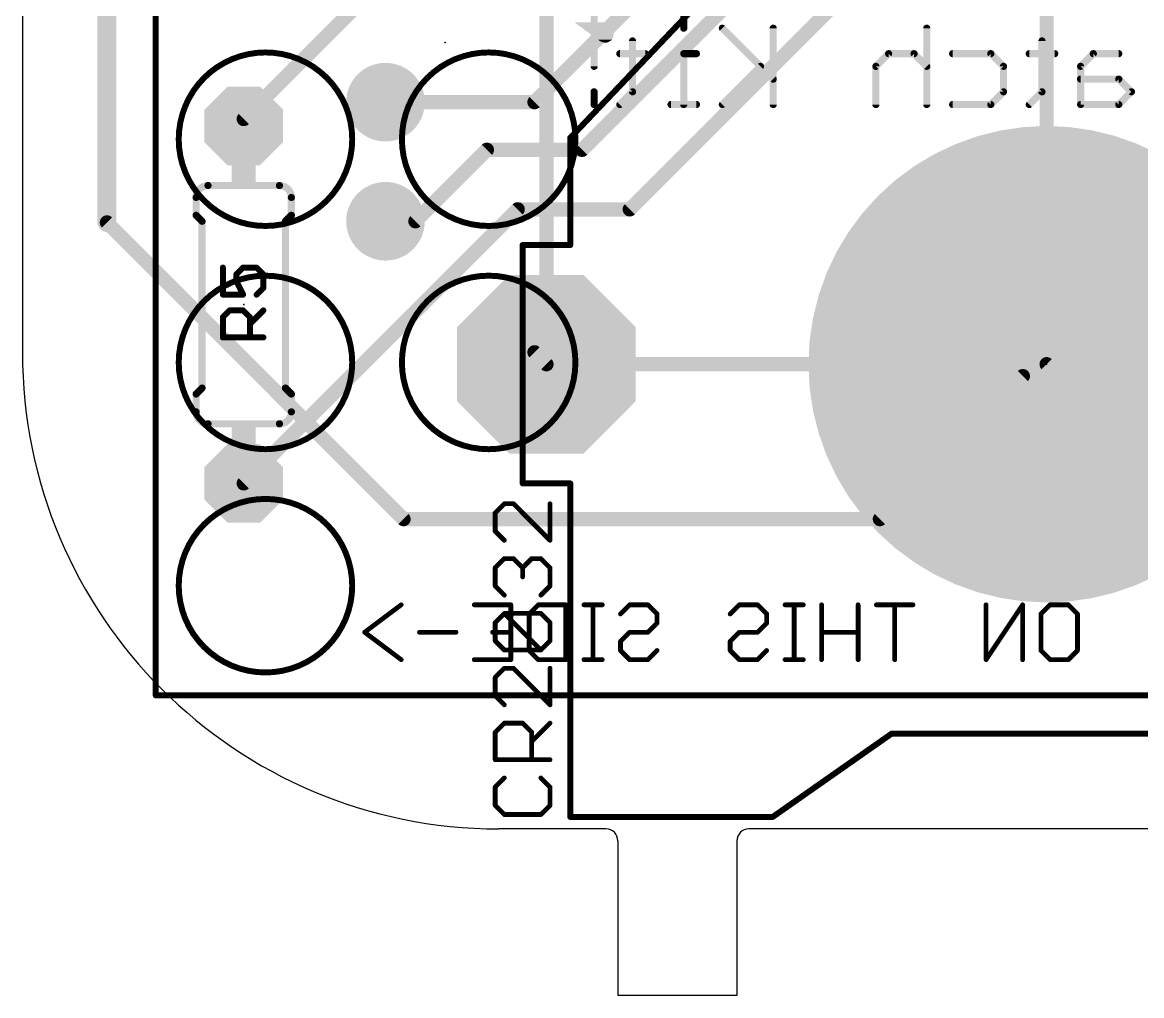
# Model space of a CAD drawing. Extents: x -21.9 to 21.9, y -25.4 to 25.4.
# Drawn here: x -21.84 to 2.03, y -25.4 to -4.65 of the extents above; entities that cross this region are included whole.
import ezdxf

# ---------------------------------------------------------------- set-up
doc = ezdxf.new("R2010")
doc.units = 0
for name, color, linetype in [('1', 12, 'CONTINUOUS'), ('16', 132, 'CONTINUOUS'), ('17', 110, 'CONTINUOUS'), ('20', 53, 'CONTINUOUS'), ('21', 253, 'CONTINUOUS'), ('23', 53, 'CONTINUOUS'), ('25', 253, 'CONTINUOUS'), ('51', 253, 'CONTINUOUS'), ('52', 6, 'CONTINUOUS')]:
    doc.layers.add(name, color=color, linetype=linetype)

# ---------------------------------------------------------------- blocks, each defined once
blk = doc.blocks.new('OCTAGONP')
at = {"const_width": 0.5}
blk.add_lwpolyline([(-0.25, -0.1036), (-0.25, 0.1036), (-0.1036, 0.25), (0.1036, 0.25), (0.25, 0.1036), (0.25, -0.1036), (0.1036, -0.25), (-0.1036, -0.25), (-0.25, -0.1036), (-0.25, 0.1036)], dxfattribs=at)
blk = doc.blocks.new('ROUNDP')
at = {"const_width": 0.5}
blk.add_lwpolyline([(0, -0.25, 1), (0, 0.25, 1), (0, -0.25)], format="xyb", dxfattribs=at)
blk = doc.blocks.new('PIE')
at = {"const_width": 0.5}
blk.add_lwpolyline([(0, -0.25, 1), (0, 0.25, 1), (0, -0.25)], format="xyb", dxfattribs=at)
blk = doc.blocks.new('RECT')
blk.add_solid([(-0.5, -0.5), (0.5, -0.5), (-0.5, 0.5), (0.5, 0.5)])

msp = doc.modelspace()

# ---------------------------------------------------------------- linework, layer by layer
at = {"layer": '1'}
for points, const_width in [([(0, -11.938), (0, 8.128)], 0.3048), ([(-20.0406, -8.9154), (-20.0406, -3.4036)], 0.4064), ([(-10.668, -11.938), (-10.668, -4.064)], 0.3048), ([(-13.716, -15.24), (-20.0406, -8.9154)], 0.3048), ([(0, -11.938), (0, -11.684)], 0.3048), ([(0, -11.938), (0, -12.192)], 0.3048), ([(3.048, -14.986), (0, -11.938)], 0.3048), ([(-0.508, -12.192), (-3.556, -15.24)], 0.3048), ([(0, -12.192), (-0.508, -12.192)], 0.3048), ([(-3.556, -15.24), (-13.716, -15.24)], 0.3048)]:
    msp.add_lwpolyline(points, dxfattribs=dict(at, const_width=const_width))
for points, const_width in [([(-20.1422, -8.9154, 1), (-19.939, -8.9154)], 0.2032), ([(-19.9867, -8.8615, 1), (-20.0945, -8.9693)], 0.1524), ([(0.0762, -11.684, 1), (-0.0762, -11.684)], 0.1524), ([(-10.7442, -11.938, 1), (-10.5918, -11.938)], 0.1524), ([(0.0762, -11.938, 1), (-0.0762, -11.938)], 0.1524), ([(0.0539, -11.8841, 1), (-0.0539, -11.9919)], 0.1524), ([(-0.0762, -11.938, 1), (0.0762, -11.938)], 0.1524), ([(-0.0762, -11.938, 1), (0.0762, -11.938)], 0.1524), ([(-0.508, -12.1158, 1), (-0.508, -12.2682)], 0.1524), ([(-0.4541, -12.2459, 1), (-0.5619, -12.1381)], 0.1524), ([(-0.0762, -12.192, 1), (0.0762, -12.192)], 0.1524), ([(0, -12.2682, 1), (0, -12.1158)], 0.1524), ([(-13.716, -15.1638, 1), (-13.716, -15.3162)], 0.1524), ([(-13.7699, -15.2939, 1), (-13.6621, -15.1861)], 0.1524), ([(-3.6099, -15.1861, 1), (-3.5021, -15.2939)], 0.1524), ([(-3.556, -15.3162, 1), (-3.556, -15.1638)], 0.1524)]:
    msp.add_lwpolyline(points, format="xyb", dxfattribs=dict(at, const_width=const_width))
at = {"layer": '16', "const_width": 0.3048}
for points in [[(-1.778, 2.794), (-10.922, -6.35)], [(-1.016, 1.524), (-9.906, -7.366)], [(-0.254, 0), (-8.89, -8.636)], [(-14.224, -3.81), (-17.1232, -6.7092)], [(-14.1, -6.35), (-14.224, -6.35)], [(-10.922, -6.35), (-14.1, -6.35)], [(-17.1232, -6.7092), (-17.1232, -6.858)], [(-11.938, -7.366), (-13.462, -8.89)], [(-9.906, -7.366), (-11.938, -7.366)], [(-11.2812, -8.636), (-17.1232, -14.478)], [(-8.89, -8.636), (-11.2812, -8.636)], [(-13.462, -8.89), (-14.1, -8.89)], [(-10.668, -11.938), (-10.922, -11.684)], [(10.668, -11.938), (-10.668, -11.938)]]:
    msp.add_lwpolyline(points, dxfattribs=at)
at = {"layer": '16', "const_width": 0.1524}
for points in [[(-14.224, -6.2738, 1), (-14.224, -6.4262)], [(-14.1, -6.2738, 1), (-14.1, -6.4262)], [(-14.1, -6.4262, 1), (-14.1, -6.2738)], [(-10.922, -6.4262, 1), (-10.922, -6.2738)], [(-10.9759, -6.2961, 1), (-10.8681, -6.4039)], [(-17.047, -6.7092, 1), (-17.1994, -6.7092)], [(-17.1771, -6.6553, 1), (-17.0693, -6.7631)], [(-17.1994, -6.858, 1), (-17.047, -6.858)], [(-11.938, -7.2898, 1), (-11.938, -7.4422)], [(-11.8841, -7.4199, 1), (-11.9919, -7.3121)], [(-9.9599, -7.3121, 1), (-9.8521, -7.4199)], [(-9.906, -7.4422, 1), (-9.906, -7.2898)], [(-11.2812, -8.5598, 1), (-11.2812, -8.7122)], [(-11.2273, -8.6899, 1), (-11.3351, -8.5821)], [(-8.9439, -8.5821, 1), (-8.8361, -8.6899)], [(-8.89, -8.7122, 1), (-8.89, -8.5598)], [(-14.1, -8.8138, 1), (-14.1, -8.9662)], [(-13.5159, -8.8361, 1), (-13.4081, -8.9439)], [(-13.462, -8.9662, 1), (-13.462, -8.8138)], [(-10.8681, -11.6301, 1), (-10.9759, -11.7379)], [(-10.668, -11.8618, 1), (-10.668, -12.0142)], [(-10.7219, -11.9919, 1), (-10.6141, -11.8841)], [(-17.1771, -14.4241, 1), (-17.0693, -14.5319)]]:
    msp.add_lwpolyline(points, format="xyb", dxfattribs=at)
at = {"layer": '20'}
for p, q in [((-21.844, 11.684), (-21.844, -11.684)), ((-9.398, -21.844), (-11.684, -21.844)), ((6.35, -21.844), (-6.35, -21.844)), ((-9.144, -22.098), (-9.144, -25.4)), ((-6.604, -22.098), (-6.604, -25.4)), ((-6.604, -25.4), (-9.144, -25.4))]:
    msp.add_line(p, q, dxfattribs=at)
for centre, radius, start, end in [((-11.684, -11.684), 10.16, 180, 270), ((-9.398, -22.098), 0.254, 0, 90), ((-6.35, -22.098), 0.254, 90, 180)]:
    msp.add_arc(centre, radius, start, end, dxfattribs=at)
at = {"layer": '21'}
for points, const_width in [([(-5.08, -1.778), (-10.16, -7.112)], 0.127), ([(-10.16, -7.112), (-10.16, -9.398)], 0.127), ([(-16.3612, -8.128), (-17.8852, -8.128)], 0.1524), ([(-18.1392, -8.382), (-18.1392, -8.763)], 0.1524), ([(-16.1072, -8.382), (-16.1072, -8.763)], 0.1524), ([(-18.0122, -8.89), (-18.1392, -8.763)], 0.1524), ([(-18.0122, -8.89), (-18.0122, -12.446)], 0.1524), ([(-16.2342, -8.89), (-16.1072, -8.763)], 0.1524), ([(-16.2342, -8.89), (-16.2342, -12.446)], 0.1524), ([(-10.16, -9.398), (-11.176, -9.398)], 0.127), ([(-11.176, -9.398), (-11.176, -14.478)], 0.127), ([(-18.0122, -12.446), (-18.1392, -12.573)], 0.1524), ([(-16.2342, -12.446), (-16.1072, -12.573)], 0.1524), ([(-18.1392, -12.954), (-18.1392, -12.573)], 0.1524), ([(-16.1072, -12.954), (-16.1072, -12.573)], 0.1524), ([(-16.3612, -13.208), (-17.8852, -13.208)], 0.1524), ([(-11.176, -14.478), (-10.16, -14.478)], 0.127), ([(-10.16, -14.478), (-10.16, -21.59)], 0.127), ([(-5.842, -21.59), (-3.302, -19.812)], 0.127), ([(-3.302, -19.812), (3.048, -19.812)], 0.127), ([(-10.16, -21.59), (-5.842, -21.59)], 0.127)]:
    msp.add_lwpolyline(points, dxfattribs=dict(at, const_width=const_width))
for points, const_width in [([(-10.1282, -7.112, 1), (-10.1918, -7.112)], 0.0635), ([(-10.183, -7.0901, 1), (-10.137, -7.1339)], 0.0635), ([(-17.8852, -8.128, 0.4142), (-18.1392, -8.382)], 0.1524), ([(-17.8852, -8.0899, 1), (-17.8852, -8.1661)], 0.0762), ([(-17.8852, -8.1661, 1), (-17.8852, -8.0899)], 0.0762), ([(-16.1072, -8.382, 0.4142), (-16.3612, -8.128)], 0.1524), ([(-16.3612, -8.0899, 1), (-16.3612, -8.1661)], 0.0762), ([(-16.3612, -8.1661, 1), (-16.3612, -8.0899)], 0.0762), ([(-18.1011, -8.382, 1), (-18.1773, -8.382)], 0.0762), ([(-18.1773, -8.382, 1), (-18.1011, -8.382)], 0.0762), ([(-16.0691, -8.382, 1), (-16.1453, -8.382)], 0.0762), ([(-16.1453, -8.382, 1), (-16.0691, -8.382)], 0.0762), ([(-18.1773, -8.763, 1), (-18.1011, -8.763)], 0.0762), ([(-18.1123, -8.7361, 1), (-18.1661, -8.7899)], 0.0762), ([(-17.9741, -8.89, 1), (-18.0503, -8.89)], 0.0762), ([(-18.0391, -8.9169, 1), (-17.9853, -8.8631)], 0.0762), ([(-16.1961, -8.89, 1), (-16.2723, -8.89)], 0.0762), ([(-16.2611, -8.8631, 1), (-16.2073, -8.9169)], 0.0762), ([(-16.1453, -8.763, 1), (-16.0691, -8.763)], 0.0762), ([(-16.0803, -8.7899, 1), (-16.1341, -8.7361)], 0.0762), ([(-11.176, -9.3662, 1), (-11.176, -9.4298)], 0.0635), ([(-11.1442, -9.398, 1), (-11.2078, -9.398)], 0.0635), ([(-10.1918, -9.398, 1), (-10.1282, -9.398)], 0.0635), ([(-10.16, -9.4298, 1), (-10.16, -9.3662)], 0.0635), ([(-18.0503, -12.446, 1), (-17.9741, -12.446)], 0.0762), ([(-17.9853, -12.4729, 1), (-18.0391, -12.4191)], 0.0762), ([(-16.2723, -12.446, 1), (-16.1961, -12.446)], 0.0762), ([(-16.2073, -12.4191, 1), (-16.2611, -12.4729)], 0.0762), ([(-18.1011, -12.573, 1), (-18.1773, -12.573)], 0.0762), ([(-18.1661, -12.5461, 1), (-18.1123, -12.5999)], 0.0762), ([(-16.0691, -12.573, 1), (-16.1453, -12.573)], 0.0762), ([(-16.1341, -12.5999, 1), (-16.0803, -12.5461)], 0.0762), ([(-18.1392, -12.954, 0.4142), (-17.8852, -13.208)], 0.1524), ([(-18.1011, -12.954, 1), (-18.1773, -12.954)], 0.0762), ([(-16.3612, -13.208, 0.4142), (-16.1072, -12.954)], 0.1524), ([(-16.0691, -12.954, 1), (-16.1453, -12.954)], 0.0762), ([(-18.1773, -12.954, 1), (-18.1011, -12.954)], 0.0762), ([(-16.1453, -12.954, 1), (-16.0691, -12.954)], 0.0762), ([(-17.8852, -13.1699, 1), (-17.8852, -13.2461)], 0.0762), ([(-17.8852, -13.2461, 1), (-17.8852, -13.1699)], 0.0762), ([(-16.3612, -13.1699, 1), (-16.3612, -13.2461)], 0.0762), ([(-16.3612, -13.2461, 1), (-16.3612, -13.1699)], 0.0762), ([(-11.2078, -14.478, 1), (-11.1442, -14.478)], 0.0635), ([(-11.176, -14.4463, 1), (-11.176, -14.5098)], 0.0635), ([(-10.1282, -14.478, 1), (-10.1918, -14.478)], 0.0635), ([(-10.16, -14.5098, 1), (-10.16, -14.4463)], 0.0635), ([(-3.302, -19.7803, 1), (-3.302, -19.8438)], 0.0635), ([(-3.2838, -19.838, 1), (-3.3202, -19.786)], 0.0635), ([(-10.1918, -21.59, 1), (-10.1282, -21.59)], 0.0635), ([(-10.16, -21.5583, 1), (-10.16, -21.6217)], 0.0635), ([(-5.8602, -21.564, 1), (-5.8238, -21.616)], 0.0635), ([(-5.842, -21.6217, 1), (-5.842, -21.5583)], 0.0635)]:
    msp.add_lwpolyline(points, format="xyb", dxfattribs=dict(at, const_width=const_width))
at = {"layer": '23'}
for p in [(-12.827, -5.08), (-17.1232, -10.668), (0, -11.938)]:
    msp.add_point(p, dxfattribs=at)
at = {"layer": '25', "const_width": 0.127}
for points in [[(-17.5684, -9.8781), (-17.5684, -10.4544)], [(-17.2803, -10.0222), (-17.1363, -9.8781)], [(-17.2803, -10.1663), (-17.2803, -10.0222)], [(-17.1363, -9.8781), (-16.8482, -9.8781)], [(-16.8482, -9.8781), (-16.7041, -10.0222)], [(-16.7041, -10.0222), (-16.7041, -10.3103)], [(-17.1363, -10.4544), (-17.2803, -10.1663)], [(-16.7041, -10.3103), (-16.8482, -10.4544)], [(-17.5684, -10.4544), (-17.1363, -10.4544)], [(-17.5684, -10.9343), (-17.4244, -10.7903)], [(-17.4244, -10.7903), (-17.1363, -10.7903)], [(-17.1363, -10.7903), (-16.9922, -10.9343)], [(-16.9922, -11.0784), (-16.7041, -10.7903)], [(-17.5684, -11.3665), (-17.5684, -10.9343)], [(-16.9922, -10.9343), (-16.9922, -11.3665)], [(-16.7041, -11.3665), (-17.5684, -11.3665)]]:
    msp.add_lwpolyline(points, dxfattribs=at)
at = {"layer": '25', "const_width": 0.0635}
for points in [[(-17.5367, -9.8781, 1), (-17.6002, -9.8781)], [(-17.3028, -9.9997, 1), (-17.2579, -10.0447)], [(-17.2486, -10.0222, 1), (-17.3121, -10.0222)], [(-17.1363, -9.8464, 1), (-17.1363, -9.9099)], [(-17.1138, -9.9006, 1), (-17.1587, -9.8557)], [(-16.8257, -9.8557, 1), (-16.8706, -9.9006)], [(-16.8482, -9.9099, 1), (-16.8482, -9.8464)], [(-16.6724, -10.0222, 1), (-16.7358, -10.0222)], [(-16.7266, -10.0447, 1), (-16.6816, -9.9997)], [(-17.2519, -10.1521, 1), (-17.3087, -10.1805)], [(-17.3121, -10.1663, 1), (-17.2486, -10.1663)], [(-16.6816, -10.3328, 1), (-16.7266, -10.2879)], [(-17.5684, -10.4226, 1), (-17.5684, -10.4861)], [(-17.6002, -10.4544, 1), (-17.5367, -10.4544)], [(-17.1647, -10.4686, 1), (-17.1079, -10.4402)], [(-17.1363, -10.4861, 1), (-17.1363, -10.4226)], [(-16.8706, -10.4319, 1), (-16.8257, -10.4768)], [(-16.7358, -10.3103, 1), (-16.6724, -10.3103)], [(-17.4244, -10.7585, 1), (-17.4244, -10.822)], [(-17.4019, -10.8127, 1), (-17.4468, -10.7678)], [(-17.1138, -10.7678, 1), (-17.1587, -10.8127)], [(-17.1363, -10.822, 1), (-17.1363, -10.7585)], [(-16.6816, -10.8127, 1), (-16.7266, -10.7678)], [(-17.5367, -10.9343, 1), (-17.6002, -10.9343)], [(-17.5909, -10.9119, 1), (-17.546, -10.9568)], [(-16.9605, -10.9343, 1), (-17.024, -10.9343)], [(-17.0147, -10.9568, 1), (-16.9698, -10.9119)], [(-17.0147, -11.0559, 1), (-16.9698, -11.1008)], [(-17.5684, -11.3347, 1), (-17.5684, -11.3983)], [(-17.6002, -11.3665, 1), (-17.5367, -11.3665)], [(-17.024, -11.3665, 1), (-16.9605, -11.3665)], [(-16.7041, -11.3983, 1), (-16.7041, -11.3347)]]:
    msp.add_lwpolyline(points, format="xyb", dxfattribs=at)
at = {"layer": '51'}
for points, const_width in [([(-17.1232, -6.858), (-17.1232, -7.747)], 0.508), ([(-17.1232, -14.478), (-17.1232, -13.589)], 0.508), ([(-11.5663, -14.9126), (-11.7612, -15.1075)], 0.1016), ([(-11.3714, -14.9126), (-11.5663, -14.9126)], 0.1016), ([(-10.5918, -15.6922), (-11.3714, -14.9126)], 0.1016), ([(-10.5918, -14.9126), (-10.5918, -15.6922)], 0.1016), ([(-11.7612, -15.1075), (-11.7612, -15.4973)], 0.1016), ([(-11.7612, -15.4973), (-11.5663, -15.6922)], 0.1016), ([(-11.7612, -16.2769), (-11.5663, -16.082)], 0.1016), ([(-11.7612, -16.6667), (-11.7612, -16.2769)], 0.1016), ([(-11.5663, -16.082), (-11.3714, -16.082)], 0.1016), ([(-11.3714, -16.082), (-11.1765, -16.2769)], 0.1016), ([(-11.1765, -16.2769), (-10.9816, -16.082)], 0.1016), ([(-11.1765, -16.2769), (-11.1765, -16.4718)], 0.1016), ([(-10.9816, -16.082), (-10.7867, -16.082)], 0.1016), ([(-10.7867, -16.082), (-10.5918, -16.2769)], 0.1016), ([(-10.5918, -16.2769), (-10.5918, -16.6667)], 0.1016), ([(-11.5663, -16.8616), (-11.7612, -16.6667)], 0.1016), ([(-10.5918, -16.6667), (-10.7867, -16.8616)], 0.1016), ([(-11.7612, -17.4463), (-11.5663, -17.2514)], 0.1016), ([(-11.7612, -17.8361), (-11.7612, -17.4463)], 0.1016), ([(-11.5663, -17.2514), (-10.7867, -17.2514)], 0.1016), ([(-10.7867, -18.031), (-11.5663, -17.2514)], 0.1016), ([(-10.7867, -17.2514), (-10.5918, -17.4463)], 0.1016), ([(-10.5918, -17.4463), (-10.5918, -17.8361)], 0.1016), ([(-11.5663, -18.031), (-11.7612, -17.8361)], 0.1016), ([(-10.5918, -17.8361), (-10.7867, -18.031)], 0.1016), ([(-10.7867, -18.031), (-11.5663, -18.031)], 0.1016), ([(-11.5663, -18.4208), (-11.7612, -18.6157)], 0.1016), ([(-11.3714, -18.4208), (-11.5663, -18.4208)], 0.1016), ([(-10.5918, -19.2004), (-11.3714, -18.4208)], 0.1016), ([(-10.5918, -18.4208), (-10.5918, -19.2004)], 0.1016), ([(-11.7612, -18.6157), (-11.7612, -19.0055)], 0.1016), ([(-11.7612, -19.0055), (-11.5663, -19.2004)], 0.1016), ([(-11.7612, -19.7851), (-11.5663, -19.5902)], 0.1016), ([(-11.5663, -19.5902), (-11.1765, -19.5902)], 0.1016), ([(-11.1765, -19.5902), (-10.9816, -19.7851)], 0.1016), ([(-10.9816, -19.98), (-10.5918, -19.5902)], 0.1016), ([(-11.7612, -20.3698), (-11.7612, -19.7851)], 0.1016), ([(-10.9816, -19.7851), (-10.9816, -20.3698)], 0.1016), ([(-10.5918, -20.3698), (-11.7612, -20.3698)], 0.1016), ([(-11.5663, -20.7596), (-11.7612, -20.9545)], 0.1016), ([(-10.5918, -20.9545), (-10.7867, -20.7596)], 0.1016), ([(-11.7612, -20.9545), (-11.7612, -21.3443)], 0.1016), ([(-10.5918, -21.3443), (-10.5918, -20.9545)], 0.1016), ([(-11.7612, -21.3443), (-11.5663, -21.5392)], 0.1016), ([(-10.7867, -21.5392), (-10.5918, -21.3443)], 0.1016), ([(-11.5663, -21.5392), (-10.7867, -21.5392)], 0.1016)]:
    msp.add_lwpolyline(points, dxfattribs=dict(at, const_width=const_width))
for points, const_width in [([(-16.9962, -6.858, 1), (-17.2502, -6.858)], 0.254), ([(-17.2502, -7.747, 1), (-16.9962, -7.747)], 0.254), ([(-16.9962, -13.589, 1), (-17.2502, -13.589)], 0.254), ([(-17.2502, -14.478, 1), (-16.9962, -14.478)], 0.254), ([(-11.5663, -14.8872, 1), (-11.5663, -14.938)], 0.0508), ([(-11.5483, -14.9306, 1), (-11.5843, -14.8947)], 0.0508), ([(-11.3534, -14.8947, 1), (-11.3894, -14.9306)], 0.0508), ([(-11.3714, -14.938, 1), (-11.3714, -14.8872)], 0.0508), ([(-10.5664, -14.9126, 1), (-10.6172, -14.9126)], 0.0508), ([(-11.7358, -15.1075, 1), (-11.7866, -15.1075)], 0.0508), ([(-11.7792, -15.0896, 1), (-11.7432, -15.1255)], 0.0508), ([(-11.7432, -15.4794, 1), (-11.7792, -15.5153)], 0.0508), ([(-11.7866, -15.4973, 1), (-11.7358, -15.4973)], 0.0508), ([(-11.5843, -15.7102, 1), (-11.5483, -15.6743)], 0.0508), ([(-10.6172, -15.6922, 1), (-10.5664, -15.6922)], 0.0508), ([(-10.6098, -15.7102, 1), (-10.5738, -15.6743)], 0.0508), ([(-11.7358, -16.2769, 1), (-11.7866, -16.2769)], 0.0508), ([(-11.5663, -16.0566, 1), (-11.5663, -16.1074)], 0.0508), ([(-11.5483, -16.1, 1), (-11.5843, -16.0641)], 0.0508), ([(-11.3534, -16.0641, 1), (-11.3894, -16.1)], 0.0508), ([(-11.3714, -16.1074, 1), (-11.3714, -16.0566)], 0.0508), ([(-11.1511, -16.2769, 1), (-11.2019, -16.2769)], 0.0508), ([(-10.9816, -16.0566, 1), (-10.9816, -16.1074)], 0.0508), ([(-10.9636, -16.1, 1), (-10.9996, -16.0641)], 0.0508), ([(-10.7687, -16.0641, 1), (-10.8047, -16.1)], 0.0508), ([(-10.7867, -16.1074, 1), (-10.7867, -16.0566)], 0.0508), ([(-10.5664, -16.2769, 1), (-10.6172, -16.2769)], 0.0508), ([(-11.7792, -16.259, 1), (-11.7432, -16.2949)], 0.0508), ([(-11.1945, -16.259, 1), (-11.1585, -16.2949)], 0.0508), ([(-11.2019, -16.4718, 1), (-11.1511, -16.4718)], 0.0508), ([(-11.1945, -16.2949, 1), (-11.1585, -16.259)], 0.0508), ([(-10.6098, -16.2949, 1), (-10.5738, -16.259)], 0.0508), ([(-11.7432, -16.6488, 1), (-11.7792, -16.6847)], 0.0508), ([(-11.7866, -16.6667, 1), (-11.7358, -16.6667)], 0.0508), ([(-10.6172, -16.6667, 1), (-10.5664, -16.6667)], 0.0508), ([(-10.5738, -16.6847, 1), (-10.6098, -16.6488)], 0.0508), ([(-11.5843, -16.8796, 1), (-11.5483, -16.8437)], 0.0508), ([(-10.8047, -16.8437, 1), (-10.7687, -16.8796)], 0.0508), ([(-11.7358, -17.4463, 1), (-11.7866, -17.4463)], 0.0508), ([(-11.7792, -17.4284, 1), (-11.7432, -17.4643)], 0.0508), ([(-11.5663, -17.226, 1), (-11.5663, -17.2768)], 0.0508), ([(-11.5483, -17.2335, 1), (-11.5843, -17.2694)], 0.0508), ([(-11.5483, -17.2694, 1), (-11.5843, -17.2335)], 0.0508), ([(-10.7687, -17.2335, 1), (-10.8047, -17.2694)], 0.0508), ([(-10.7867, -17.2768, 1), (-10.7867, -17.226)], 0.0508), ([(-10.5664, -17.4463, 1), (-10.6172, -17.4463)], 0.0508), ([(-10.6098, -17.4643, 1), (-10.5738, -17.4284)], 0.0508), ([(-11.7432, -17.8182, 1), (-11.7792, -17.8541)], 0.0508), ([(-11.7866, -17.8361, 1), (-11.7358, -17.8361)], 0.0508), ([(-10.6172, -17.8361, 1), (-10.5664, -17.8361)], 0.0508), ([(-10.5738, -17.8541, 1), (-10.6098, -17.8182)], 0.0508), ([(-11.5663, -18.0056, 1), (-11.5663, -18.0564)], 0.0508), ([(-11.5843, -18.049, 1), (-11.5483, -18.013)], 0.0508), ([(-10.8047, -18.013, 1), (-10.7687, -18.049)], 0.0508), ([(-10.8047, -18.049, 1), (-10.7687, -18.013)], 0.0508), ([(-10.7867, -18.0564, 1), (-10.7867, -18.0056)], 0.0508), ([(-11.5663, -18.3954, 1), (-11.5663, -18.4462)], 0.0508), ([(-11.5483, -18.4388, 1), (-11.5843, -18.4028)], 0.0508), ([(-11.3534, -18.4028, 1), (-11.3894, -18.4388)], 0.0508), ([(-11.3714, -18.4462, 1), (-11.3714, -18.3954)], 0.0508), ([(-10.5664, -18.4208, 1), (-10.6172, -18.4208)], 0.0508), ([(-11.7792, -18.5977, 1), (-11.7432, -18.6337)], 0.0508), ([(-11.7358, -18.6157, 1), (-11.7866, -18.6157)], 0.0508), ([(-11.7432, -18.9875, 1), (-11.7792, -19.0235)], 0.0508), ([(-11.7866, -19.0055, 1), (-11.7358, -19.0055)], 0.0508), ([(-11.5843, -19.2184, 1), (-11.5483, -19.1824)], 0.0508), ([(-10.6172, -19.2004, 1), (-10.5664, -19.2004)], 0.0508), ([(-10.6098, -19.2184, 1), (-10.5738, -19.1824)], 0.0508), ([(-11.5663, -19.5648, 1), (-11.5663, -19.6156)], 0.0508), ([(-11.5483, -19.6082, 1), (-11.5843, -19.5722)], 0.0508), ([(-11.1585, -19.5722, 1), (-11.1945, -19.6082)], 0.0508), ([(-11.1765, -19.6156, 1), (-11.1765, -19.5648)], 0.0508), ([(-10.5738, -19.6082, 1), (-10.6098, -19.5722)], 0.0508), ([(-11.7792, -19.7671, 1), (-11.7432, -19.8031)], 0.0508), ([(-11.7358, -19.7851, 1), (-11.7866, -19.7851)], 0.0508), ([(-10.9562, -19.7851, 1), (-11.007, -19.7851)], 0.0508), ([(-10.9996, -19.8031, 1), (-10.9636, -19.7671)], 0.0508), ([(-10.9996, -19.962, 1), (-10.9636, -19.998)], 0.0508), ([(-11.7612, -20.3444, 1), (-11.7612, -20.3952)], 0.0508), ([(-11.7866, -20.3698, 1), (-11.7358, -20.3698)], 0.0508), ([(-11.007, -20.3698, 1), (-10.9562, -20.3698)], 0.0508), ([(-10.5918, -20.3952, 1), (-10.5918, -20.3444)], 0.0508), ([(-11.5483, -20.7776, 1), (-11.5843, -20.7416)], 0.0508), ([(-10.7687, -20.7416, 1), (-10.8047, -20.7776)], 0.0508), ([(-11.7792, -20.9365, 1), (-11.7432, -20.9725)], 0.0508), ([(-11.7358, -20.9545, 1), (-11.7866, -20.9545)], 0.0508), ([(-10.5664, -20.9545, 1), (-10.6172, -20.9545)], 0.0508), ([(-10.6098, -20.9725, 1), (-10.5738, -20.9365)], 0.0508), ([(-11.7432, -21.3263, 1), (-11.7792, -21.3623)], 0.0508), ([(-11.7866, -21.3443, 1), (-11.7358, -21.3443)], 0.0508), ([(-10.6172, -21.3443, 1), (-10.5664, -21.3443)], 0.0508), ([(-10.5738, -21.3623, 1), (-10.6098, -21.3263)], 0.0508), ([(-11.5663, -21.5138, 1), (-11.5663, -21.5646)], 0.0508), ([(-11.5843, -21.5572, 1), (-11.5483, -21.5212)], 0.0508), ([(-10.8047, -21.5212, 1), (-10.7687, -21.5572)], 0.0508), ([(-10.7867, -21.5646, 1), (-10.7867, -21.5138)], 0.0508)]:
    msp.add_lwpolyline(points, format="xyb", dxfattribs=dict(at, const_width=const_width))
at = {"layer": '52'}
for points, const_width in [([(-19, 19), (-19, -19)], 0.127), ([(-9.6514, -4.5026), (-9.6514, -5.5873)], 0.1524), ([(-7.7396, -4.5026), (-7.7396, -4.7738)], 0.1524), ([(-5.8313, -5.8585), (-6.916, -4.7738)], 0.1524), ([(-5.8313, -4.7738), (-5.8313, -6.4008)], 0.1524), ([(-2.557, -4.7738), (-2.557, -6.4008)], 0.1524), ([(-8.8311, -5.045), (-8.8311, -6.1296)], 0.1524), ([(-0.0996, -5.045), (-0.0996, -6.1296)], 0.1524), ([(-8.5599, -5.3161), (-9.1022, -5.3161)], 0.1524), ([(-7.4685, -5.3161), (-7.7396, -5.3161)], 0.1524), ([(-7.7396, -5.3161), (-7.7396, -6.4008)], 0.1524), ([(-3.3705, -5.3161), (-3.6417, -5.5873)], 0.1524), ([(-2.8282, -5.3161), (-3.3705, -5.3161)], 0.1524), ([(-2.557, -5.5873), (-2.8282, -5.3161)], 0.1524), ([(-2.0045, -5.3161), (-1.191, -5.3161)], 0.1524), ([(-1.191, -5.3161), (-0.9199, -5.5873)], 0.1524), ([(0.1716, -5.3161), (-0.3707, -5.3161)], 0.1524), ([(0.9952, -5.3161), (0.7241, -5.5873)], 0.1524), ([(1.5376, -5.3161), (0.9952, -5.3161)], 0.1524), ([(-6.1025, -5.5873), (-6.916, -6.4008)], 0.1524), ([(-3.6417, -5.5873), (-3.6417, -6.4008)], 0.1524), ([(-0.9199, -5.5873), (-0.9199, -6.1296)], 0.1524), ([(0.7241, -5.5873), (0.7241, -6.4008)], 0.1524), ([(1.5376, -5.8585), (0.7241, -5.8585)], 0.1524), ([(1.8087, -6.1296), (1.5376, -5.8585)], 0.1524), ([(-9.6514, -6.1296), (-9.6514, -6.4008)], 0.1524), ([(-8.8311, -6.1296), (-9.1022, -6.4008)], 0.1524), ([(-0.9199, -6.1296), (-1.191, -6.4008)], 0.1524), ([(-0.0996, -6.1296), (-0.3707, -6.4008)], 0.1524), ([(1.5376, -6.4008), (1.8087, -6.1296)], 0.1524), ([(-7.4685, -6.4008), (-8.0108, -6.4008)], 0.1524), ([(-1.191, -6.4008), (-2.0045, -6.4008)], 0.1524), ([(0.7241, -6.4008), (1.5376, -6.4008)], 0.1524), ([(-13.7653, -17.0678), (-14.5449, -17.6525)], 0.1016), ([(-12.2061, -17.0678), (-11.4265, -17.0678)], 0.1016), ([(-11.4265, -17.0678), (-11.4265, -18.2372)], 0.1016), ([(-11.0367, -17.2627), (-10.8418, -17.0678)], 0.1016), ([(-10.8418, -17.0678), (-10.2571, -17.0678)], 0.1016), ([(-10.2571, -17.0678), (-10.2571, -18.2372)], 0.1016), ([(-9.4775, -17.0678), (-9.8673, -17.0678)], 0.1016), ([(-9.6724, -18.2372), (-9.6724, -17.0678)], 0.1016), ([(-9.0877, -17.2627), (-8.8928, -17.0678)], 0.1016), ([(-8.8928, -17.0678), (-8.503, -17.0678)], 0.1016), ([(-8.503, -17.0678), (-8.3081, -17.2627)], 0.1016), ([(-6.7489, -17.2627), (-6.554, -17.0678)], 0.1016), ([(-6.554, -17.0678), (-6.1642, -17.0678)], 0.1016), ([(-6.1642, -17.0678), (-5.9693, -17.2627)], 0.1016), ([(-5.1897, -17.0678), (-5.5795, -17.0678)], 0.1016), ([(-5.3846, -18.2372), (-5.3846, -17.0678)], 0.1016), ([(-4.7999, -17.0678), (-4.7999, -18.2372)], 0.1016), ([(-4.0204, -18.2372), (-4.0204, -17.0678)], 0.1016), ([(-2.851, -17.0678), (-3.6306, -17.0678)], 0.1016), ([(-3.2408, -18.2372), (-3.2408, -17.0678)], 0.1016), ([(-0.5122, -17.0678), (-1.2918, -18.2372)], 0.1016), ([(-1.2918, -18.2372), (-1.2918, -17.0678)], 0.1016), ([(-0.5122, -18.2372), (-0.5122, -17.0678)], 0.1016), ([(-0.1224, -17.2627), (0.0725, -17.0678)], 0.1016), ([(0.0725, -17.0678), (0.4623, -17.0678)], 0.1016), ([(0.4623, -17.0678), (0.6572, -17.2627)], 0.1016), ([(-11.0367, -18.0423), (-11.0367, -17.2627)], 0.1016), ([(-8.3081, -17.4576), (-8.503, -17.6525)], 0.1016), ([(-8.3081, -17.2627), (-8.3081, -17.4576)], 0.1016), ([(-5.9693, -17.4576), (-6.1642, -17.6525)], 0.1016), ([(-5.9693, -17.2627), (-5.9693, -17.4576)], 0.1016), ([(-0.1224, -18.0423), (-0.1224, -17.2627)], 0.1016), ([(0.6572, -17.2627), (0.6572, -18.0423)], 0.1016), ([(-14.5449, -17.6525), (-13.7653, -18.2372)], 0.1016), ([(-12.5959, -17.6525), (-13.3755, -17.6525)], 0.1016), ([(-11.4265, -17.6525), (-11.8163, -17.6525)], 0.1016), ([(-8.8928, -17.6525), (-9.0877, -17.8474)], 0.1016), ([(-8.503, -17.6525), (-8.8928, -17.6525)], 0.1016), ([(-6.554, -17.6525), (-6.7489, -17.8474)], 0.1016), ([(-6.1642, -17.6525), (-6.554, -17.6525)], 0.1016), ([(-4.0204, -17.6525), (-4.7999, -17.6525)], 0.1016), ([(-9.0877, -17.8474), (-9.0877, -18.0423)], 0.1016), ([(-6.7489, -17.8474), (-6.7489, -18.0423)], 0.1016), ([(-10.8418, -18.2372), (-11.0367, -18.0423)], 0.1016), ([(-9.0877, -18.0423), (-8.8928, -18.2372)], 0.1016), ([(-8.503, -18.2372), (-8.3081, -18.0423)], 0.1016), ([(-6.7489, -18.0423), (-6.554, -18.2372)], 0.1016), ([(-6.1642, -18.2372), (-5.9693, -18.0423)], 0.1016), ([(0.0725, -18.2372), (-0.1224, -18.0423)], 0.1016), ([(0.6572, -18.0423), (0.4623, -18.2372)], 0.1016), ([(-11.4265, -18.2372), (-12.2061, -18.2372)], 0.1016), ([(-10.2571, -18.2372), (-10.8418, -18.2372)], 0.1016), ([(-9.4775, -18.2372), (-9.8673, -18.2372)], 0.1016), ([(-8.8928, -18.2372), (-8.503, -18.2372)], 0.1016), ([(-6.554, -18.2372), (-6.1642, -18.2372)], 0.1016), ([(-5.1897, -18.2372), (-5.5795, -18.2372)], 0.1016), ([(0.4623, -18.2372), (0.0725, -18.2372)], 0.1016), ([(-19, -19), (19, -19)], 0.127)]:
    msp.add_lwpolyline(points, dxfattribs=dict(at, const_width=const_width))
for points, const_width in [([(-7.7777, -4.7738, 1), (-7.7015, -4.7738)], 0.0762), ([(-6.889, -4.7469, 1), (-6.9429, -4.8008)], 0.0762), ([(-5.7932, -4.7738, 1), (-5.8694, -4.7738)], 0.0762), ([(-2.5189, -4.7738, 1), (-2.5951, -4.7738)], 0.0762), ([(-8.793, -5.045, 1), (-8.8692, -5.045)], 0.0762), ([(-0.0615, -5.045, 1), (-0.1377, -5.045)], 0.0762), ([(-16.66, -8.99, 1), (-16.66, -5.29, 1), (-16.66, -8.99)], 0.127), ([(-11.9, -8.99, 1), (-11.9, -5.29, 1), (-11.9, -8.99)], 0.127), ([(-9.1022, -5.278, 1), (-9.1022, -5.3542)], 0.0762), ([(-8.5599, -5.3542, 1), (-8.5599, -5.278)], 0.0762), ([(-7.7396, -5.278, 1), (-7.7396, -5.3542)], 0.0762), ([(-7.7015, -5.3161, 1), (-7.7777, -5.3161)], 0.0762), ([(-7.4685, -5.3542, 1), (-7.4685, -5.278)], 0.0762), ([(-3.3705, -5.278, 1), (-3.3705, -5.3542)], 0.0762), ([(-3.3436, -5.3431, 1), (-3.3974, -5.2892)], 0.0762), ([(-2.8012, -5.2892, 1), (-2.8551, -5.3431)], 0.0762), ([(-2.8282, -5.3542, 1), (-2.8282, -5.278)], 0.0762), ([(-2.0045, -5.278, 1), (-2.0045, -5.3542)], 0.0762), ([(-1.1641, -5.2892, 1), (-1.218, -5.3431)], 0.0762), ([(-1.191, -5.3542, 1), (-1.191, -5.278)], 0.0762), ([(-0.3707, -5.278, 1), (-0.3707, -5.3542)], 0.0762), ([(0.1716, -5.3542, 1), (0.1716, -5.278)], 0.0762), ([(0.9952, -5.278, 1), (0.9952, -5.3542)], 0.0762), ([(1.0222, -5.3431, 1), (0.9683, -5.2892)], 0.0762), ([(1.5376, -5.3542, 1), (1.5376, -5.278)], 0.0762), ([(-9.6895, -5.5873, 1), (-9.6133, -5.5873)], 0.0762), ([(-6.0755, -5.6142, 1), (-6.1294, -5.5604)], 0.0762), ([(-3.6036, -5.5873, 1), (-3.6798, -5.5873)], 0.0762), ([(-3.6686, -5.5604, 1), (-3.6147, -5.6142)], 0.0762), ([(-2.584, -5.6142, 1), (-2.5301, -5.5604)], 0.0762), ([(-0.8818, -5.5873, 1), (-0.958, -5.5873)], 0.0762), ([(-0.9468, -5.6142, 1), (-0.8929, -5.5604)], 0.0762), ([(0.7622, -5.5873, 1), (0.686, -5.5873)], 0.0762), ([(0.6971, -5.5604, 1), (0.751, -5.6142)], 0.0762), ([(-5.8583, -5.8854, 1), (-5.8044, -5.8315)], 0.0762), ([(0.7241, -5.8204, 1), (0.7241, -5.8966)], 0.0762), ([(1.5645, -5.8315, 1), (1.5106, -5.8854)], 0.0762), ([(1.5376, -5.8966, 1), (1.5376, -5.8204)], 0.0762), ([(-9.6133, -6.1296, 1), (-9.6895, -6.1296)], 0.0762), ([(-8.8692, -6.1296, 1), (-8.793, -6.1296)], 0.0762), ([(-8.8041, -6.1566, 1), (-8.858, -6.1027)], 0.0762), ([(-0.958, -6.1296, 1), (-0.8818, -6.1296)], 0.0762), ([(-0.8929, -6.1566, 1), (-0.9468, -6.1027)], 0.0762), ([(-0.1377, -6.1296, 1), (-0.0615, -6.1296)], 0.0762), ([(-0.0726, -6.1566, 1), (-0.1265, -6.1027)], 0.0762), ([(1.8357, -6.1566, 1), (1.7818, -6.1027)], 0.0762), ([(1.7818, -6.1566, 1), (1.8357, -6.1027)], 0.0762), ([(-9.6895, -6.4008, 1), (-9.6133, -6.4008)], 0.0762), ([(-9.1292, -6.3739, 1), (-9.0753, -6.4277)], 0.0762), ([(-8.0108, -6.3627, 1), (-8.0108, -6.4389)], 0.0762), ([(-7.7777, -6.4008, 1), (-7.7015, -6.4008)], 0.0762), ([(-7.4685, -6.4389, 1), (-7.4685, -6.3627)], 0.0762), ([(-6.9429, -6.3739, 1), (-6.889, -6.4277)], 0.0762), ([(-5.8694, -6.4008, 1), (-5.7932, -6.4008)], 0.0762), ([(-3.6798, -6.4008, 1), (-3.6036, -6.4008)], 0.0762), ([(-2.5951, -6.4008, 1), (-2.5189, -6.4008)], 0.0762), ([(-2.0045, -6.3627, 1), (-2.0045, -6.4389)], 0.0762), ([(-1.218, -6.3739, 1), (-1.1641, -6.4277)], 0.0762), ([(-1.191, -6.4389, 1), (-1.191, -6.3627)], 0.0762), ([(-0.3977, -6.3739, 1), (-0.3438, -6.4277)], 0.0762), ([(0.7241, -6.3627, 1), (0.7241, -6.4389)], 0.0762), ([(0.686, -6.4008, 1), (0.7622, -6.4008)], 0.0762), ([(1.5106, -6.3739, 1), (1.5645, -6.4277)], 0.0762), ([(1.5376, -6.4389, 1), (1.5376, -6.3627)], 0.0762), ([(-16.66, -13.75, 1), (-16.66, -10.05, 1), (-16.66, -13.75)], 0.127), ([(-11.9, -13.75, 1), (-11.9, -10.05, 1), (-11.9, -13.75)], 0.127), ([(-16.66, -18.51, 1), (-16.66, -14.81, 1), (-16.66, -18.51)], 0.127), ([(-13.7501, -17.0881, 1), (-13.7806, -17.0475)], 0.0508), ([(-12.2061, -17.0424, 1), (-12.2061, -17.0932)], 0.0508), ([(-11.4011, -17.0678, 1), (-11.4519, -17.0678)], 0.0508), ([(-11.4265, -17.0932, 1), (-11.4265, -17.0424)], 0.0508), ([(-10.8418, -17.0424, 1), (-10.8418, -17.0932)], 0.0508), ([(-10.8239, -17.0858, 1), (-10.8598, -17.0498)], 0.0508), ([(-10.2317, -17.0678, 1), (-10.2825, -17.0678)], 0.0508), ([(-10.2571, -17.0932, 1), (-10.2571, -17.0424)], 0.0508), ([(-9.8673, -17.0424, 1), (-9.8673, -17.0932)], 0.0508), ([(-9.647, -17.0678, 1), (-9.6978, -17.0678)], 0.0508), ([(-9.4775, -17.0932, 1), (-9.4775, -17.0424)], 0.0508), ([(-8.8928, -17.0424, 1), (-8.8928, -17.0932)], 0.0508), ([(-8.8749, -17.0858, 1), (-8.9108, -17.0498)], 0.0508), ([(-8.4851, -17.0498, 1), (-8.521, -17.0858)], 0.0508), ([(-8.503, -17.0932, 1), (-8.503, -17.0424)], 0.0508), ([(-6.554, -17.0424, 1), (-6.554, -17.0932)], 0.0508), ([(-6.5361, -17.0858, 1), (-6.572, -17.0498)], 0.0508), ([(-6.1463, -17.0498, 1), (-6.1822, -17.0858)], 0.0508), ([(-6.1642, -17.0932, 1), (-6.1642, -17.0424)], 0.0508), ([(-5.5795, -17.0424, 1), (-5.5795, -17.0932)], 0.0508), ([(-5.3592, -17.0678, 1), (-5.41, -17.0678)], 0.0508), ([(-5.1897, -17.0932, 1), (-5.1897, -17.0424)], 0.0508), ([(-4.7745, -17.0678, 1), (-4.8253, -17.0678)], 0.0508), ([(-3.995, -17.0678, 1), (-4.0458, -17.0678)], 0.0508), ([(-3.6306, -17.0424, 1), (-3.6306, -17.0932)], 0.0508), ([(-3.2154, -17.0678, 1), (-3.2662, -17.0678)], 0.0508), ([(-2.851, -17.0932, 1), (-2.851, -17.0424)], 0.0508), ([(-1.2664, -17.0678, 1), (-1.3172, -17.0678)], 0.0508), ([(-0.4868, -17.0678, 1), (-0.5376, -17.0678)], 0.0508), ([(-0.491, -17.0819, 1), (-0.5333, -17.0537)], 0.0508), ([(0.0725, -17.0424, 1), (0.0725, -17.0932)], 0.0508), ([(0.0905, -17.0858, 1), (0.0546, -17.0498)], 0.0508), ([(0.4803, -17.0498, 1), (0.4444, -17.0858)], 0.0508), ([(0.4623, -17.0932, 1), (0.4623, -17.0424)], 0.0508), ([(-11.0547, -17.2447, 1), (-11.0188, -17.2807)], 0.0508), ([(-11.0113, -17.2627, 1), (-11.0621, -17.2627)], 0.0508), ([(-9.1057, -17.2447, 1), (-9.0698, -17.2807)], 0.0508), ([(-8.2827, -17.2627, 1), (-8.3335, -17.2627)], 0.0508), ([(-8.3261, -17.2807, 1), (-8.2902, -17.2447)], 0.0508), ([(-8.2902, -17.4756, 1), (-8.3261, -17.4396)], 0.0508), ([(-6.7669, -17.2447, 1), (-6.731, -17.2807)], 0.0508), ([(-5.9439, -17.2627, 1), (-5.9947, -17.2627)], 0.0508), ([(-5.9873, -17.2807, 1), (-5.9514, -17.2447)], 0.0508), ([(-5.9514, -17.4756, 1), (-5.9873, -17.4396)], 0.0508), ([(-0.097, -17.2627, 1), (-0.1478, -17.2627)], 0.0508), ([(-0.1403, -17.2447, 1), (-0.1044, -17.2807)], 0.0508), ([(0.6826, -17.2627, 1), (0.6318, -17.2627)], 0.0508), ([(0.6393, -17.2807, 1), (0.6752, -17.2447)], 0.0508), ([(-14.5297, -17.6322, 1), (-14.5602, -17.6728)], 0.0508), ([(-14.5602, -17.6322, 1), (-14.5297, -17.6728)], 0.0508), ([(-13.3755, -17.6271, 1), (-13.3755, -17.6779)], 0.0508), ([(-12.5959, -17.6779, 1), (-12.5959, -17.6271)], 0.0508), ([(-11.8163, -17.6271, 1), (-11.8163, -17.6779)], 0.0508), ([(-11.4265, -17.6779, 1), (-11.4265, -17.6271)], 0.0508), ([(-8.8928, -17.6271, 1), (-8.8928, -17.6779)], 0.0508), ([(-8.8749, -17.6705, 1), (-8.9108, -17.6345)], 0.0508), ([(-8.521, -17.6345, 1), (-8.4851, -17.6705)], 0.0508), ([(-8.503, -17.6779, 1), (-8.503, -17.6271)], 0.0508), ([(-8.3335, -17.4576, 1), (-8.2827, -17.4576)], 0.0508), ([(-6.554, -17.6271, 1), (-6.554, -17.6779)], 0.0508), ([(-6.5361, -17.6705, 1), (-6.572, -17.6345)], 0.0508), ([(-6.1822, -17.6345, 1), (-6.1463, -17.6705)], 0.0508), ([(-6.1642, -17.6779, 1), (-6.1642, -17.6271)], 0.0508), ([(-5.9947, -17.4576, 1), (-5.9439, -17.4576)], 0.0508), ([(-4.7999, -17.6271, 1), (-4.7999, -17.6779)], 0.0508), ([(-4.0204, -17.6779, 1), (-4.0204, -17.6271)], 0.0508), ([(-9.1057, -17.8294, 1), (-9.0698, -17.8654)], 0.0508), ([(-9.0623, -17.8474, 1), (-9.1131, -17.8474)], 0.0508), ([(-6.7669, -17.8294, 1), (-6.731, -17.8654)], 0.0508), ([(-6.7235, -17.8474, 1), (-6.7743, -17.8474)], 0.0508), ([(-11.0188, -18.0243, 1), (-11.0547, -18.0603)], 0.0508), ([(-11.0621, -18.0423, 1), (-11.0113, -18.0423)], 0.0508), ([(-9.0698, -18.0243, 1), (-9.1057, -18.0603)], 0.0508), ([(-9.1131, -18.0423, 1), (-9.0623, -18.0423)], 0.0508), ([(-8.2902, -18.0603, 1), (-8.3261, -18.0243)], 0.0508), ([(-6.731, -18.0243, 1), (-6.7669, -18.0603)], 0.0508), ([(-6.7743, -18.0423, 1), (-6.7235, -18.0423)], 0.0508), ([(-5.9514, -18.0603, 1), (-5.9873, -18.0243)], 0.0508), ([(-0.1044, -18.0243, 1), (-0.1403, -18.0603)], 0.0508), ([(-0.1478, -18.0423, 1), (-0.097, -18.0423)], 0.0508), ([(0.6318, -18.0423, 1), (0.6826, -18.0423)], 0.0508), ([(0.6752, -18.0603, 1), (0.6393, -18.0243)], 0.0508), ([(-13.7806, -18.2575, 1), (-13.7501, -18.2169)], 0.0508), ([(-12.2061, -18.2118, 1), (-12.2061, -18.2626)], 0.0508), ([(-11.4519, -18.2372, 1), (-11.4011, -18.2372)], 0.0508), ([(-11.4265, -18.2626, 1), (-11.4265, -18.2118)], 0.0508), ([(-10.8418, -18.2118, 1), (-10.8418, -18.2626)], 0.0508), ([(-10.8598, -18.2552, 1), (-10.8239, -18.2192)], 0.0508), ([(-10.2825, -18.2372, 1), (-10.2317, -18.2372)], 0.0508), ([(-10.2571, -18.2626, 1), (-10.2571, -18.2118)], 0.0508), ([(-9.8673, -18.2118, 1), (-9.8673, -18.2626)], 0.0508), ([(-9.6978, -18.2372, 1), (-9.647, -18.2372)], 0.0508), ([(-9.4775, -18.2626, 1), (-9.4775, -18.2118)], 0.0508), ([(-8.8928, -18.2118, 1), (-8.8928, -18.2626)], 0.0508), ([(-8.9108, -18.2552, 1), (-8.8749, -18.2192)], 0.0508), ([(-8.521, -18.2192, 1), (-8.4851, -18.2552)], 0.0508), ([(-8.503, -18.2626, 1), (-8.503, -18.2118)], 0.0508), ([(-6.554, -18.2118, 1), (-6.554, -18.2626)], 0.0508), ([(-6.572, -18.2552, 1), (-6.5361, -18.2192)], 0.0508), ([(-6.1822, -18.2192, 1), (-6.1463, -18.2552)], 0.0508), ([(-6.1642, -18.2626, 1), (-6.1642, -18.2118)], 0.0508), ([(-5.5795, -18.2118, 1), (-5.5795, -18.2626)], 0.0508), ([(-5.41, -18.2372, 1), (-5.3592, -18.2372)], 0.0508), ([(-5.1897, -18.2626, 1), (-5.1897, -18.2118)], 0.0508), ([(-4.8253, -18.2372, 1), (-4.7745, -18.2372)], 0.0508), ([(-4.0458, -18.2372, 1), (-3.995, -18.2372)], 0.0508), ([(-3.2662, -18.2372, 1), (-3.2154, -18.2372)], 0.0508), ([(-1.3129, -18.2231, 1), (-1.2706, -18.2513)], 0.0508), ([(-1.3172, -18.2372, 1), (-1.2664, -18.2372)], 0.0508), ([(-0.5376, -18.2372, 1), (-0.4868, -18.2372)], 0.0508), ([(0.0725, -18.2118, 1), (0.0725, -18.2626)], 0.0508), ([(0.0546, -18.2552, 1), (0.0905, -18.2192)], 0.0508), ([(0.4444, -18.2192, 1), (0.4803, -18.2552)], 0.0508), ([(0.4623, -18.2626, 1), (0.4623, -18.2118)], 0.0508), ([(-19, -18.9683, 1), (-19, -19.0317)], 0.0635), ([(-19.0317, -19, 1), (-18.9683, -19)], 0.0635)]:
    msp.add_lwpolyline(points, format="xyb", dxfattribs=dict(at, const_width=const_width))

# ---------------------------------------------------------------- block references
at = {"layer": '1', "xscale": 10.16, "yscale": 10.16}
msp.add_blockref('PIE', (0, -11.938), dxfattribs=at)
at = {"layer": '17'}
for name, p, xscale, yscale, rotation in [('ROUNDP', (-14.1, -6.35), 1.6764, 1.6764, 90), ('ROUNDP', (-14.1, -6.35), 1.6764, 1.6764, 90), ('ROUNDP', (-14.1, -6.35), 1.308, 1.308, 90), ('OCTAGONP', (-17.1232, -6.858), 1.6764, 1.6764, 90), ('OCTAGONP', (-17.1232, -6.858), 1.6764, 1.6764, 90), ('ROUNDP', (-17.1232, -6.858), 1.3208, 1.3208, 90), ('ROUNDP', (-14.1, -8.89), 1.6764, 1.6764, 90), ('ROUNDP', (-14.1, -8.89), 1.6764, 1.6764, 90), ('ROUNDP', (-14.1, -8.89), 1.308, 1.308, 90), ('OCTAGONP', (-10.668, -11.938), 3.81, 3.81, 180), ('OCTAGONP', (-10.668, -11.938), 3.81, 3.81, 180), ('ROUNDP', (-10.668, -11.938), 3, 3, 180), ('OCTAGONP', (-17.1232, -14.478), 1.6764, 1.6764, 90), ('OCTAGONP', (-17.1232, -14.478), 1.6764, 1.6764, 90), ('ROUNDP', (-17.1232, -14.478), 1.3208, 1.3208, 90)]:
    msp.add_blockref(name, p, dxfattribs=dict(at, xscale=xscale, yscale=yscale, rotation=rotation))
at = {"layer": '21'}
for p, xscale, yscale in [((-9.6494, -4.6533), 0.8305, 0.0076), ((-9.6456, -4.6609), 0.8229, 0.0076), ((-9.638, -4.6685), 0.8077, 0.0076), ((-9.6342, -4.6761), 0.8001, 0.0076), ((-9.6304, -4.6837), 0.7924, 0.0077), ((-9.6228, -4.6914), 0.7772, 0.0076), ((-9.619, -4.699), 0.7696, 0.0076), ((-9.6113, -4.7066), 0.7543, 0.0076), ((-9.6075, -4.7142), 0.7467, 0.0076), ((-9.6037, -4.7218), 0.7391, 0.0077), ((-9.5961, -4.7295), 0.7239, 0.0076), ((-9.5923, -4.7371), 0.7162, 0.0076), ((-9.5885, -4.7447), 0.7086, 0.0076), ((-9.5809, -4.7523), 0.6934, 0.0076), ((-9.5771, -4.7599), 0.6858, 0.0077), ((-9.5732, -4.7676), 0.6781, 0.0076), ((-9.5656, -4.7752), 0.6629, 0.0076), ((-9.5618, -4.7828), 0.6553, 0.0076), ((-9.5542, -4.7904), 0.64, 0.0076), ((-9.5504, -4.798), 0.6324, 0.0077), ((-9.5466, -4.8057), 0.6248, 0.0076), ((-9.539, -4.8133), 0.6096, 0.0076), ((-9.5351, -4.8209), 0.6019, 0.0076), ((-9.5313, -4.8285), 0.5943, 0.0076), ((-9.5237, -4.8361), 0.5791, 0.0077), ((-9.5199, -4.8438), 0.5715, 0.0076), ((-9.5161, -4.8514), 0.5638, 0.0076), ((-9.5085, -4.859), 0.5486, 0.0076), ((-9.5047, -4.8666), 0.541, 0.0076), ((-9.497, -4.8742), 0.5257, 0.0077), ((-9.4932, -4.8819), 0.5181, 0.0076), ((-9.4894, -4.8895), 0.5105, 0.0076), ((-9.4818, -4.8971), 0.4953, 0.0076), ((-9.478, -4.9047), 0.4876, 0.0076), ((-9.4742, -4.9123), 0.48, 0.0077), ((-9.4666, -4.92), 0.4648, 0.0076), ((-9.4666, -4.9276), 0.4496, 0.0076), ((-9.4627, -4.9352), 0.4419, 0.0076), ((-9.4551, -4.9428), 0.4267, 0.0076), ((-9.4513, -4.9505), 0.4191, 0.0077), ((-9.4437, -4.9581), 0.4038, 0.0076), ((-9.4437, -4.9657), 0.3886, 0.0076), ((-9.4399, -4.9733), 0.381, 0.0076), ((-9.4323, -4.9809), 0.3658, 0.0076), ((-9.4322, -4.9886), 0.3505, 0.0077), ((-9.4284, -4.9962), 0.3429, 0.0076), ((-9.4246, -5.0038), 0.3201, 0.0076), ((-9.4247, -5.0114), 0.3048, 0.0076), ((-9.417, -5.019), 0.2895, 0.0076), ((-9.417, -5.0267), 0.2743, 0.0077), ((-9.417, -5.0343), 0.2591, 0.0076), ((-9.417, -5.0419), 0.2286, 0.0076), ((-9.4132, -5.0495), 0.2057, 0.0076), ((-9.417, -5.0571), 0.1829, 0.0076), ((-9.417, -5.0648), 0.1524, 0.0077), ((-9.4132, -5.0724), 0.1143, 0.0076), ((-9.4132, -5.08), 0.0686, 0.0076)]:
    msp.add_blockref('RECT', p, dxfattribs=dict(at, xscale=xscale, yscale=yscale))
at = {"layer": '21', "xscale": 0.381, "yscale": 0.508, "rotation": 90}
for p in [(-17.1232, -7.9375), (-17.1232, -13.3985)]:
    msp.add_blockref('RECT', p, dxfattribs=at)

doc.saveas('drawing.dxf')
